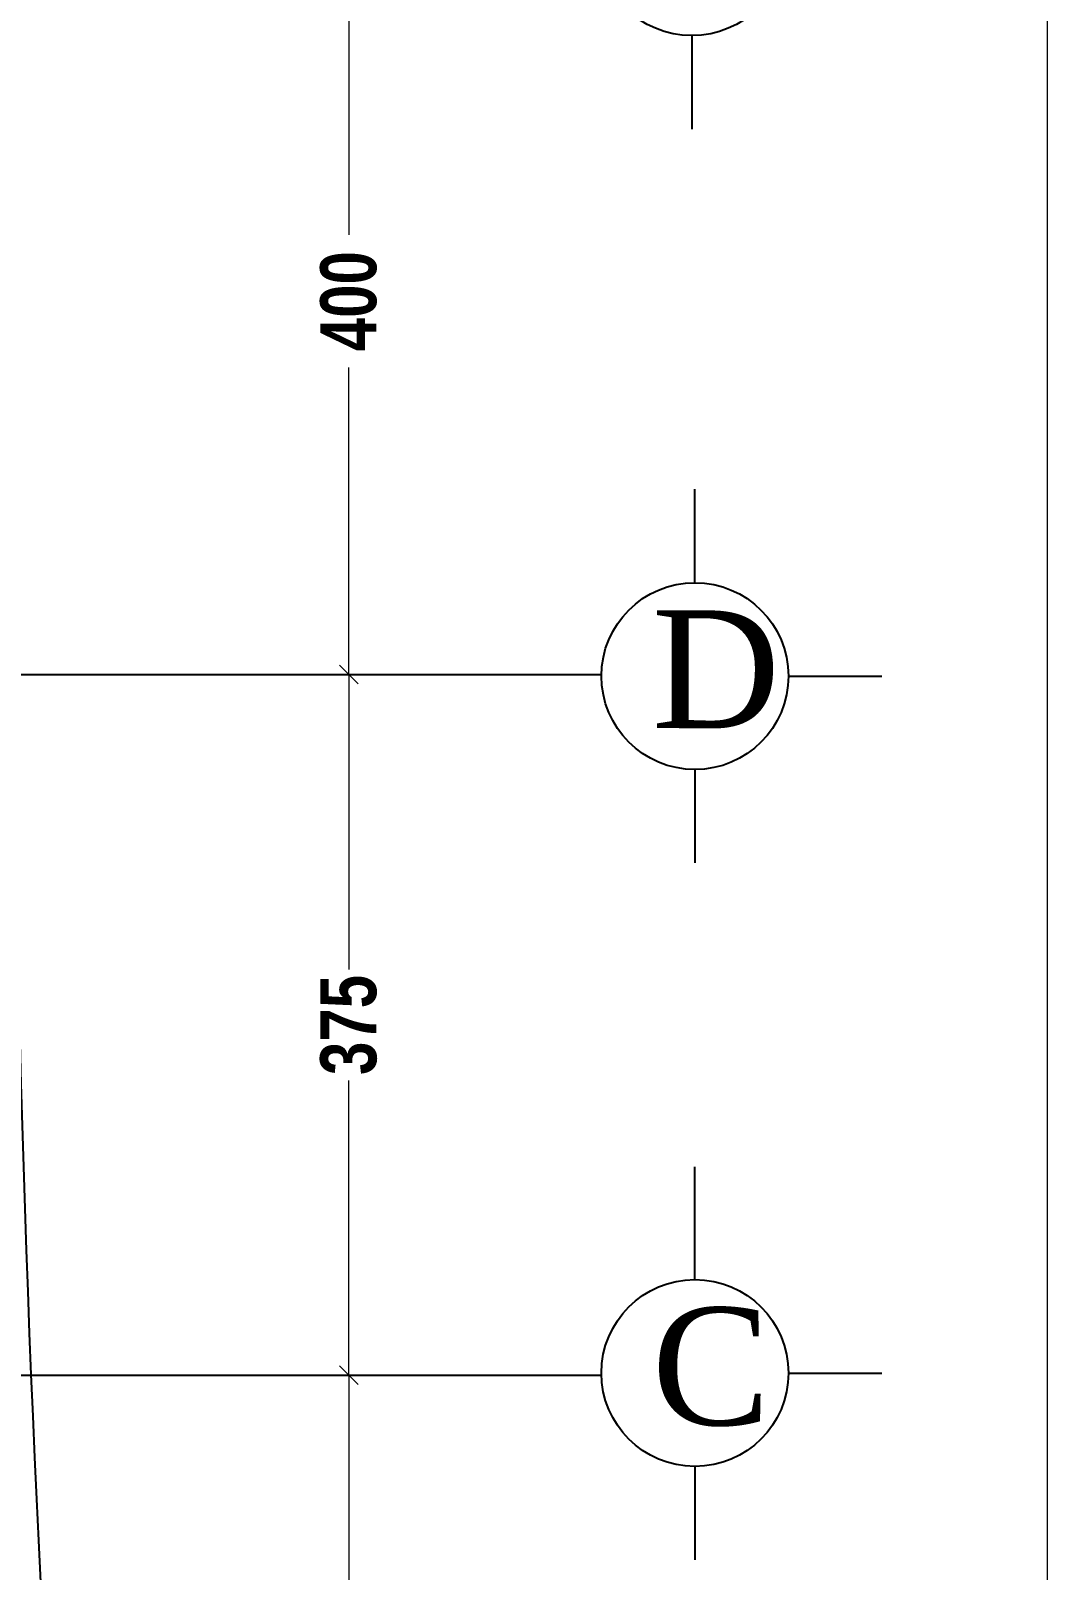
# Model space of a CAD drawing. Extents: x 285329 to 658348, y -83126 to -16980.
# Drawn here: x 356022 to 356566, y -41452 to -40628 of the extents above; entities that cross this region are included whole.
import ezdxf

# ---------------------------------------------------------------- set-up
doc = ezdxf.new("R2010")
doc.units = 0
doc.layers.get('0').update_dxf_attribs({"linetype": 'CONTINUOUS'})
doc.layers.get('DEFPOINTS').update_dxf_attribs({"color": 9, "linetype": 'CONTINUOUS'})
for name, color, linetype in [('AXIS', 1, 'CONTINUOUS'), ('COLUMN', 5, 'CONTINUOUS'), ('FURNITURE', 4, 'CONTINUOUS'), ('TEXT', 3, 'CONTINUOUS'), ('WALL1', 2, 'CONTINUOUS')]:
    doc.layers.add(name, color=color, linetype=linetype)
doc.layers.add('VIS', color=8, linetype='CONTINUOUS', lineweight=18)
doc.styles.add('CITYBLUEPRINT', font='cityb___.ttf', dxfattribs={"width": 0.8})
doc.styles.add('style2', font='romantic.ttf', dxfattribs={"height": 50})
doc.dimstyles.new('50', dxfattribs={"dimtxt": 30, "dimasz": 10, "dimexe": 5, "dimexo": 6, "dimgap": 5, "dimtad": 0, "dimdec": 0, "dimdsep": 46, "dimtxsty": 'CITYBLUEPRINT', "dimblk1": 'OBLIQUE', "dimblk2": 'OBLIQUE', "dimsah": 1, "dimcen": 0.05, "dimdle": 0.03, "dimclre": 22, "dimclrt": 7, "dimadec": 0, "dimazin": 0, "dimtfac": 1, "dimtdec": 0, "dimtix": 1, "dimtmove": 0, "dimatfit": 3, "dimldrblk": 'OBLIQUE', "dimfxl": 1, "dimtolj": 1, "dimtzin": 0, "dimarcsym": 0})

# ---------------------------------------------------------------- blocks, each defined once
blk = doc.blocks.new('_Oblique')
at = {"color": 0, "lineweight": -2}
blk.add_line((-0.5, -0.5), (0.5, 0.5), dxfattribs=at)
blk = doc.blocks.new('*D2208')
at = {"layer": 'DEFPOINTS', "color": 0, "linetype": 'Continuous', "lineweight": 5, "transparency": 16777216}
for p in [(329436.74, -12204), (329436.74, -12603.67), (329436.74, -12603.67)]:
    blk.add_point(p, dxfattribs=at)
at = {"layer": 'VIS', "color": 22, "linetype": 'Continuous', "lineweight": -2, "transparency": 16777216}
for p, q in [((329430.74, -12204), (329431.74, -12204)), ((329430.74, -12603.67), (329431.74, -12603.67))]:
    blk.add_line(p, q, dxfattribs=at)
at = {"layer": 'VIS', "color": 24, "linetype": 'Continuous', "lineweight": -2, "transparency": 16777216}
for p, q in [((329436.74, -12203.97), (329436.74, -12368.34)), ((329436.74, -12603.7), (329436.74, -12439.34))]:
    blk.add_line(p, q, dxfattribs=at)
at = {"layer": 'VIS', "color": 24, "linetype": 'Continuous', "lineweight": -2, "transparency": 16777216, "xscale": 10, "yscale": 10, "zscale": 10}
for p, rotation in [((329436.74, -12204), 90), ((329436.74, -12603.67), 270)]:
    blk.add_blockref('_Oblique', p, dxfattribs=dict(at, rotation=rotation))
at = {"layer": 'VIS', "color": 30, "linetype": 'Continuous', "lineweight": 5, "transparency": 16777216, "insert": (329436.74, -12403.84), "char_height": 30, "attachment_point": 5, "rotation": 90, "style": 'CITYBLUEPRINT'}
blk.add_mtext('\\A1;400', dxfattribs=at)
blk = doc.blocks.new('*D2209')
at = {"layer": 'DEFPOINTS', "color": 0, "linetype": 'Continuous', "lineweight": 5, "transparency": 16777216}
for p in [(329436.74, -12603.67), (329436.74, -12978.66), (329436.74, -12978.66)]:
    blk.add_point(p, dxfattribs=at)
at = {"layer": 'VIS', "color": 22, "linetype": 'Continuous', "lineweight": -2, "transparency": 16777216}
for p, q in [((329430.74, -12603.67), (329431.74, -12603.67)), ((329430.74, -12978.66), (329431.74, -12978.66))]:
    blk.add_line(p, q, dxfattribs=at)
at = {"layer": 'VIS', "color": 24, "linetype": 'Continuous', "lineweight": -2, "transparency": 16777216}
for p, q in [((329436.74, -12603.64), (329436.74, -12761.48)), ((329436.74, -12978.69), (329436.74, -12820.86))]:
    blk.add_line(p, q, dxfattribs=at)
at = {"layer": 'VIS', "color": 24, "linetype": 'Continuous', "lineweight": -2, "transparency": 16777216, "xscale": 10, "yscale": 10, "zscale": 10}
for p, rotation in [((329436.74, -12603.67), 90), ((329436.74, -12978.66), 270)]:
    blk.add_blockref('_Oblique', p, dxfattribs=dict(at, rotation=rotation))
at = {"layer": 'VIS', "color": 30, "linetype": 'Continuous', "lineweight": 5, "transparency": 16777216, "insert": (329436.74, -12791.17), "char_height": 30, "attachment_point": 5, "rotation": 90, "style": 'CITYBLUEPRINT'}
blk.add_mtext('\\A1;375', dxfattribs=at)
blk = doc.blocks.new('*D2210')
at = {"layer": 'DEFPOINTS', "color": 0, "linetype": 'Continuous', "lineweight": 5, "transparency": 16777216}
for p in [(329436.74, -12978.66), (329436.74, -13353.66), (329436.74, -13353.66)]:
    blk.add_point(p, dxfattribs=at)
at = {"layer": 'VIS', "color": 22, "linetype": 'Continuous', "lineweight": -2, "transparency": 16777216}
for p, q in [((329430.74, -12978.66), (329431.74, -12978.66)), ((329442.74, -13353.66), (329441.74, -13353.66))]:
    blk.add_line(p, q, dxfattribs=at)
at = {"layer": 'VIS', "color": 24, "linetype": 'Continuous', "lineweight": -2, "transparency": 16777216}
for p, q in [((329436.74, -12978.63), (329436.74, -13136.48)), ((329436.74, -13353.69), (329436.74, -13195.85))]:
    blk.add_line(p, q, dxfattribs=at)
at = {"layer": 'VIS', "color": 24, "linetype": 'Continuous', "lineweight": -2, "transparency": 16777216, "xscale": 10, "yscale": 10, "zscale": 10}
for p, rotation in [((329436.74, -12978.66), 90), ((329436.74, -13353.66), 270)]:
    blk.add_blockref('_Oblique', p, dxfattribs=dict(at, rotation=rotation))
at = {"layer": 'VIS', "color": 30, "linetype": 'Continuous', "lineweight": 5, "transparency": 16777216, "insert": (329436.74, -13166.16), "char_height": 30, "attachment_point": 5, "rotation": 90, "style": 'CITYBLUEPRINT'}
blk.add_mtext('\\A1;375', dxfattribs=at)
blk = doc.blocks.new('cbcb')
at = {"layer": 'AXIS'}
for p, q in [((329620.32, -12261.74), (329620.32, -12311.74)), ((329621.96, -12554.48), (329621.96, -12504.48)), ((327222.58, -12603.67), (329571.96, -12603.67)), ((329671.96, -12604.48), (329721.96, -12604.48)), ((329621.96, -12654.48), (329621.96, -12704.48)), ((329621.95, -12927.44), (329621.95, -12867.02)), ((327226.6, -12978.66), (329571.96, -12978.66)), ((329671.95, -12977.44), (329721.95, -12977.44)), ((329621.95, -13027.44), (329621.95, -13077.44))]:
    blk.add_line(p, q, dxfattribs=at)
for centre in [(329620.32, -12211.74), (329621.96, -12604.48), (329621.95, -12977.44)]:
    blk.add_circle(centre, 50, dxfattribs=at)
at = {"layer": 'TEXT', "char_height": 63, "width": 240.4607, "attachment_point": 1, "style": 'style2'}
for s, insert in [('D', (329598.87, -12569.31)), ('C', (329598.86, -12942.27))]:
    blk.add_mtext(s, dxfattribs=dict(at, insert=insert))
at = {"layer": 'VIS', "linetype": 'Continuous', "lineweight": 5}
for base, p1, p2, picture, middle in [((329436.74, -12603.67), (329436.74, -12204), (329436.74, -12603.67), '*D2208', (329436.74, -12403.84)), ((329436.74, -12978.66), (329436.74, -12603.67), (329436.74, -12978.66), '*D2209', (329436.74, -12791.17)), ((329436.74, -13353.66), (329436.74, -12978.66), (329436.74, -13353.66), '*D2210', (329436.74, -13166.16))]:
    dim = blk.add_linear_dim(base=base, p1=p1, p2=p2, angle=90, dimstyle='50', override={"dimtmove": 1}, dxfattribs=at)
    dim.commit()
    dim.dimension.update_dxf_attribs({"geometry": picture, "text_midpoint": middle})

msp = doc.modelspace()

# ---------------------------------------------------------------- linework, layer by layer
at = {"layer": 'COLUMN', "linetype": 'Continuous', "lineweight": 5}
msp.add_lwpolyline([(356566.17, -38852.78), (356566.17, -43052.78), (353616.17, -43052.78), (353616.17, -38852.78)], close=True, dxfattribs=at)
at = {"layer": 'FURNITURE'}
msp.add_arc((367901.71, -40858.33), 11914.27, 175.261309, 184.738691, dxfattribs=at)
at = {"layer": 'WALL1'}
for centre, radius, start, end in [((367921.71, -40858.33), 11909.27, 173.150861, 186.849139), ((367901.71, -40858.33), 11919.27, 175.090831, 184.738691)]:
    msp.add_arc(centre, radius, start, end, dxfattribs=at)

# ---------------------------------------------------------------- block references
at = {"layer": 'VIS', "linetype": 'Continuous', "lineweight": 5}
msp.add_blockref('cbcb', (26755.73, -28369.04), dxfattribs=at)

doc.saveas('drawing.dxf')
